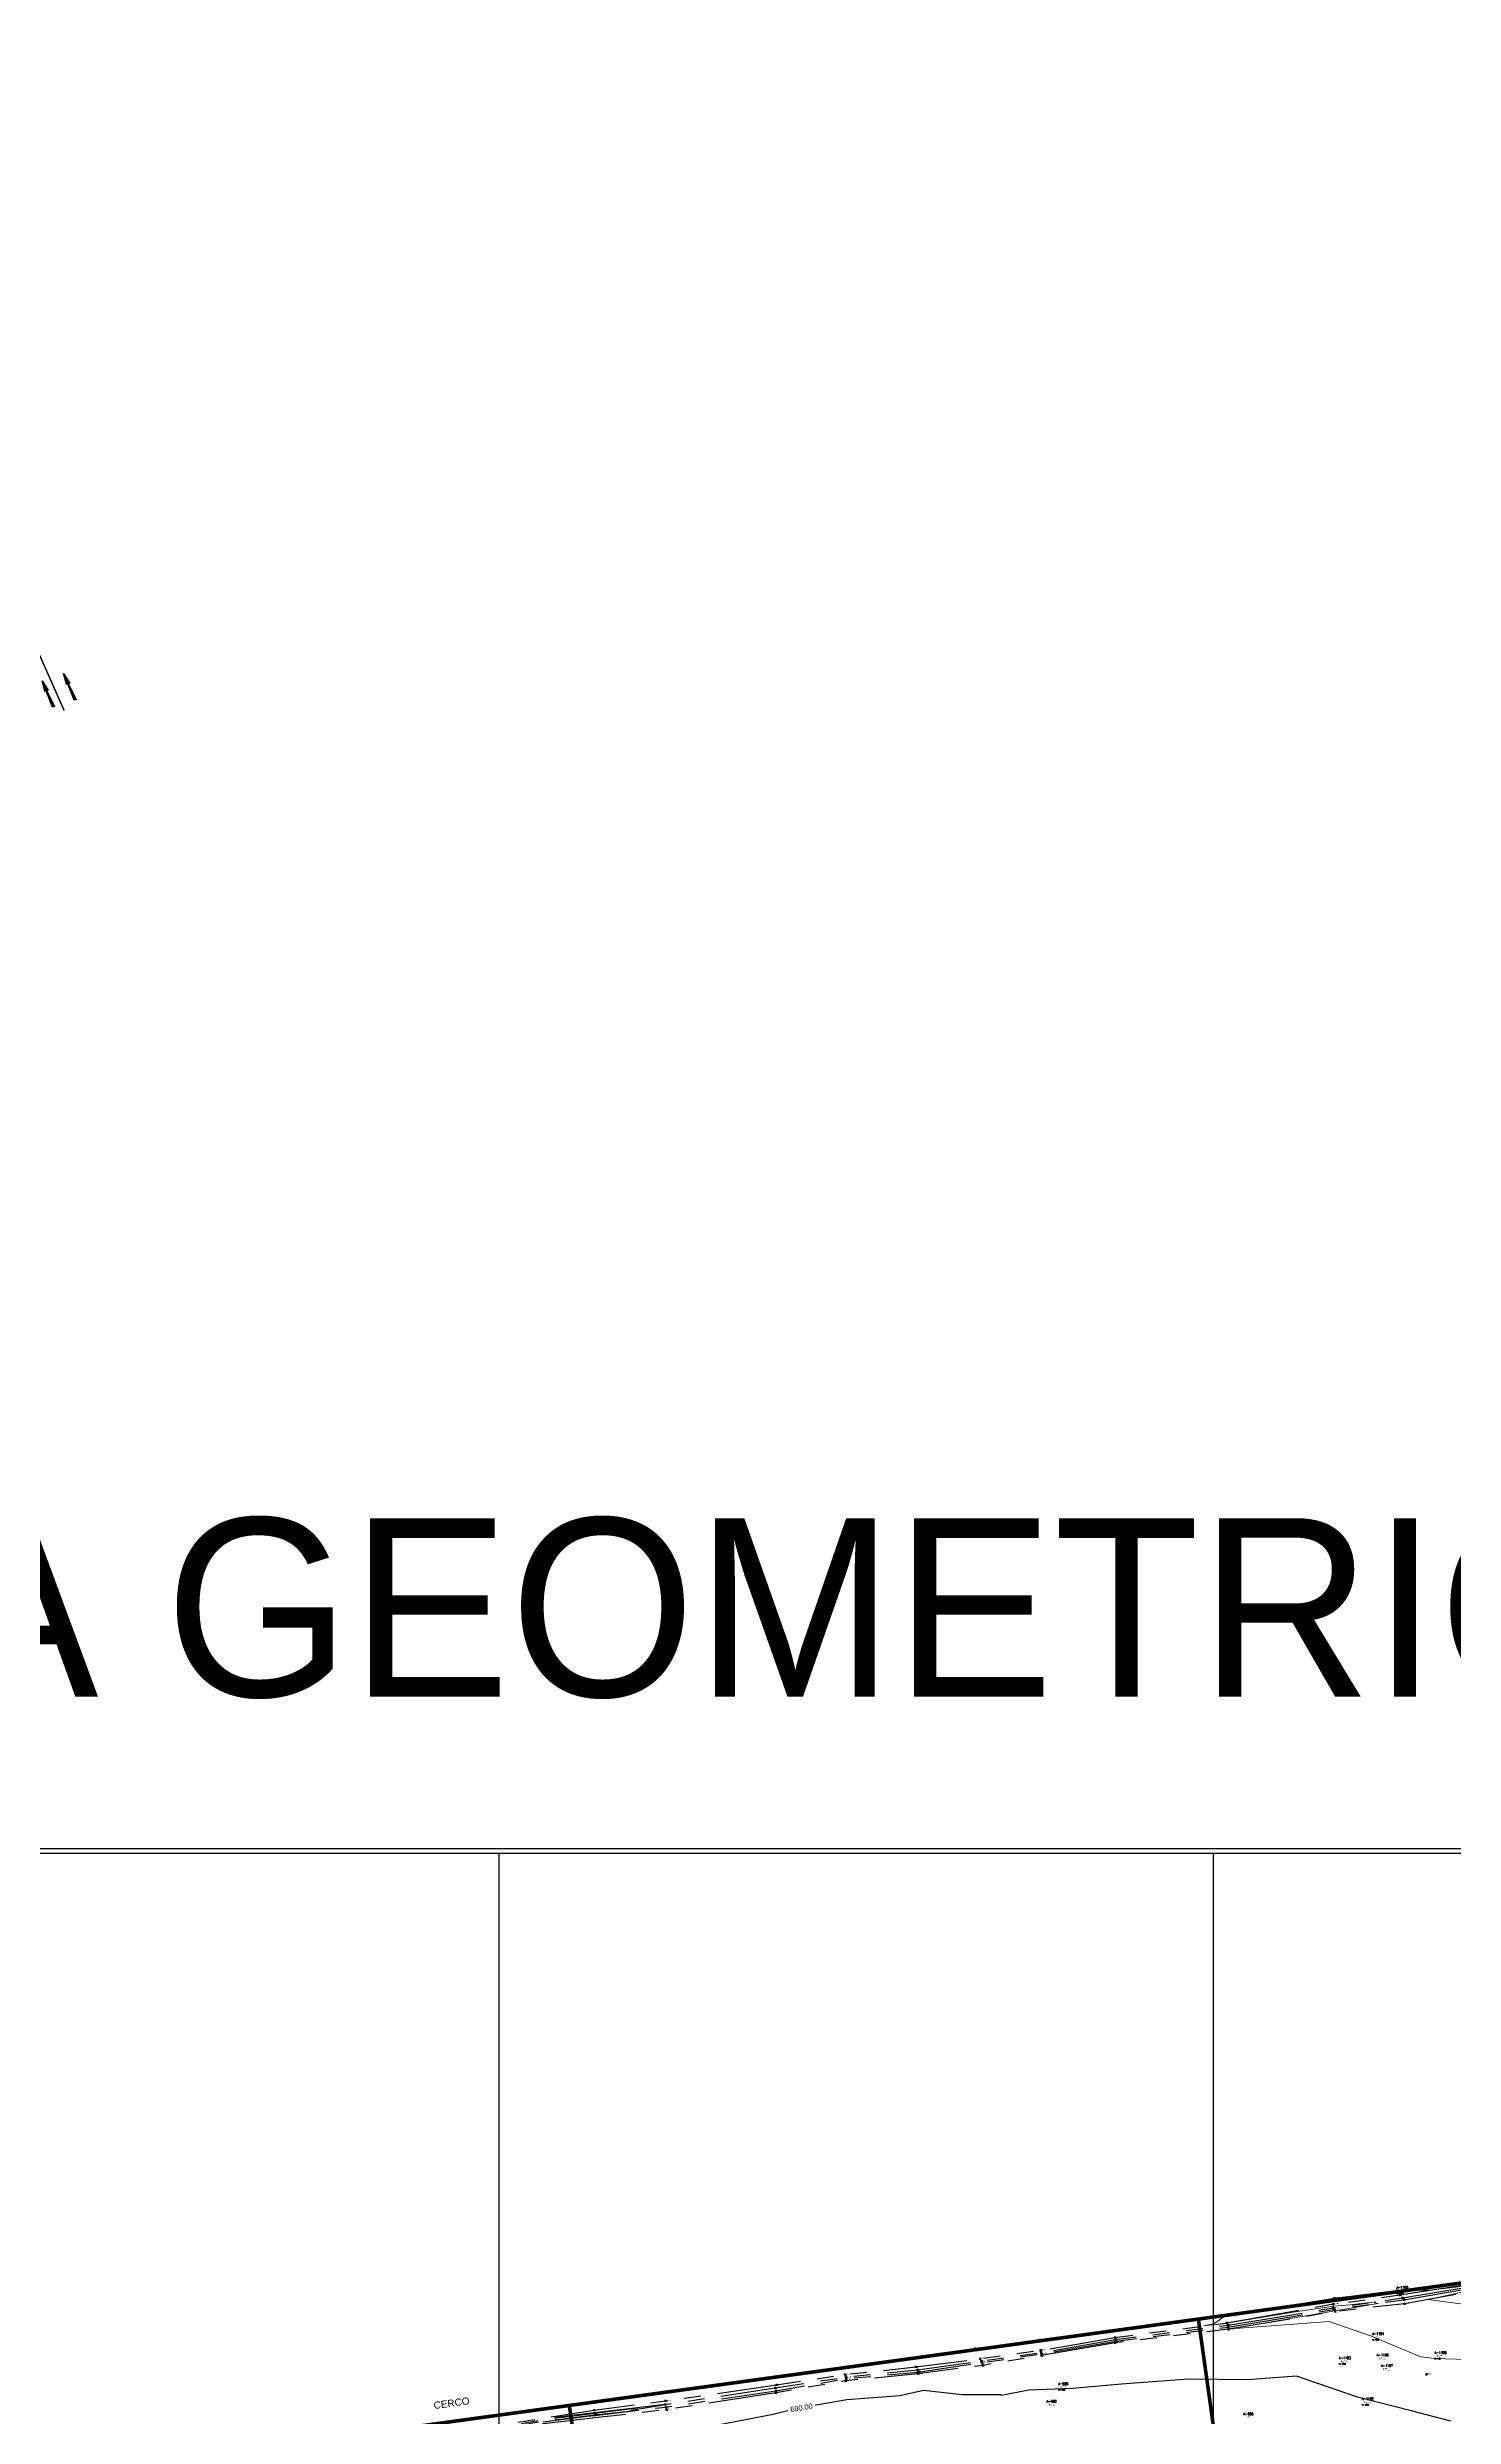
# Model space of a CAD drawing. Extents: x 350769 to 354978, y 6304672 to 6307963.
# Drawn here: x 352336.7 to 352533.6, y 6306121.1 to 6306453 of the extents above; entities that cross this region are included whole.
import ezdxf

# ---------------------------------------------------------------- set-up
doc = ezdxf.new("R2010")
doc.units = 0
doc.header["$PDMODE"] = 35
doc.header["$PDSIZE"] = 0.03
for name, pattern in [('3-5', [8, 3, -5]), ('4.0 - LO RECABARREN - DESNIVEL NUEVO$0$HIDDEN', [0.375, 0.25, -0.125]), ('CONTINUOS', [0]), ('DASHDOT', [1, 0.5, -0.25, 0, -0.25]), ('DASHED', [19.05, 12.7, -6.35]), ('PHANTOM', [23.5, 11.75, -2.35, 2.35, -2.35, 2.35, -2.35])]:
    doc.linetypes.add(name, pattern=pattern)
doc.layers.get('0').update_dxf_attribs({"linetype": 'CONTINUOUS'})
doc.layers.get('Defpoints').update_dxf_attribs({"linetype": 'CONTINUOUS'})
for name, color, linetype in [('-LAMINA 1_1250', 1, 'CONTINUOUS'), ('00_Demarc_Proyectado', 150, 'CONTINUOUS'), ('02_Geo ext_Acotamiento', 7, 'CONTINUOUS'), ('02_Geo ext_Geometria', 2, 'CONTINUOUS'), ('03_S2_Pav ext_Borde vereda', 7, 'CONTINUOUS'), ('1-ARBOL H1', 7, 'CONTINUOUS'), ('1-ARBOL H2', 1, 'CONTINUOUS'), ('1-ARBOL H3', 241, 'CONTINUOUS'), ('1-ARBOL NOMBRE', 3, 'CONTINUOUS'), ('1-ARBOL PTO', 7, 'CONTINUOUS'), ('1-CANAL', 150, 'PHANTOM'), ('1-CERCO MALLA', 252, 'MALLA_LINE'), ('1-coordenadas', 8, 'CONTINUOUS'), ('1-TEXTOS', 7, 'CONTINUOUS'), ('3-CANAL FDO', 141, 'PHANTOM'), ('C-TINN', 5, 'CONTINUOUS'), ('C-TOPO-MAJR', 9, 'CONTINUOUS'), ('C-TOPO-MINR', 8, 'CONTINUOUS'), ('GYS_FLECH', 252, 'CONTINUOUS'), ('V-NODE-TEXT DIC 2012', 31, 'CONTINUOUS')]:
    doc.layers.add(name, color=color, linetype=linetype)
doc.layers.add('0_ASD_LINEA OFICIAL', color=253, linetype='DASHDOT', lineweight=20)
doc.layers.add('0_ASD_TOPOGRAFIA_ELEMENTOS', color=9, linetype='CONTINUOS', lineweight=5, true_color=0xbdbdbd)
doc.styles.add('A', font='arial.ttf', dxfattribs={"height": 2})
doc.styles.add('ROMANS', font='romans.shx', dxfattribs={"width": 0.65})
doc.linetypes.add('MALLA_LINE', pattern='A,0.5,-0.2,["MLL",STANDARD,S=0.1,R=0,X=-0.1,Y=-0.05],-0.25', length=0.95)
doc.dimstyles.new('Principal', dxfattribs={"dimscale": 0, "dimtxt": 2, "dimasz": 2, "dimexe": 1, "dimexo": 1, "dimtad": 1, "dimrnd": 0.05, "dimzin": 1, "dimtxsty": 'ROMANS', "dimcen": 2.5, "dimclrt": 2, "dimaunit": 2, "dimadec": 0, "dimazin": 0, "dimtfac": 1, "dimtmove": 0, "dimatfit": 3, "dimfxl": 1, "dimfxlon": 1, "dimarcsym": 0})

# ---------------------------------------------------------------- blocks, each defined once
blk = doc.blocks.new('COORDENADAS')
at = {"layer": '-LAMINA 1_1250'}
blk.add_lwpolyline([(0, 0), (1436.25, 0), (1436.25, -923.479), (0, -923.479)], close=True, dxfattribs=at)
at = {"layer": '1-coordenadas'}
for p, q in [((20, -0.625), (1420, -0.625)), ((220, -900.625), (220, -0.625)), ((320, -900.625), (320, -0.625))]:
    blk.add_line(p, q, dxfattribs=at)
blk = doc.blocks.new('*D986')
at = {"layer": '02_Geo ext_Geometria', "color": 0, "lineweight": -2, "transparency": 16777216}
blk.add_line((352392.31, 6306009.75), (352389.74, 6306004.59), dxfattribs=at)
at = {"layer": '02_Geo ext_Geometria', "color": 0, "transparency": 16777216}
blk.add_solid([(352389.59, 6306004.66), (352389.89, 6306004.52), (352389.3, 6306003.69)], dxfattribs=at)
at = {"layer": 'Defpoints', "color": 0, "transparency": 16777216}
for p in [(352475.03, 6306176.05), (352389.3, 6306003.69)]:
    blk.add_point(p, dxfattribs=at)
at = {"layer": '02_Geo ext_Geometria', "color": 2, "transparency": 16777216, "insert": (352390.5, 6306008.15), "char_height": 1, "attachment_point": 5, "rotation": 63.5544, "style": 'ROMANS'}
blk.add_mtext('R192,50', dxfattribs=at)
blk = doc.blocks.new('*D988')
at = {"layer": '02_Geo ext_Geometria', "color": 0, "lineweight": -2, "transparency": 16777216}
blk.add_line((352472.87, 6305992.99), (352473.88, 6305987.32), dxfattribs=at)
at = {"layer": '02_Geo ext_Geometria', "color": 0, "transparency": 16777216}
blk.add_solid([(352474.04, 6305987.35), (352473.72, 6305987.29), (352474.05, 6305986.34)], dxfattribs=at)
at = {"layer": 'Defpoints', "color": 0, "transparency": 16777216}
for p in [(352407.41, 6306362.19), (352474.05, 6305986.34)]:
    blk.add_point(p, dxfattribs=at)
at = {"layer": '02_Geo ext_Geometria', "color": 2, "transparency": 16777216, "insert": (352474.16, 6305990.95), "char_height": 1, "attachment_point": 5, "rotation": 280.0548, "style": 'ROMANS'}
blk.add_mtext('R381,70', dxfattribs=at)
blk = doc.blocks.new('*D989')
at = {"layer": '02_Geo ext_Geometria', "color": 0, "lineweight": -2, "transparency": 16777216}
blk.add_line((352505.47, 6306000.18), (352506.96, 6305994.61), dxfattribs=at)
at = {"layer": '02_Geo ext_Geometria', "color": 0, "transparency": 16777216}
blk.add_solid([(352507.12, 6305994.66), (352506.8, 6305994.57), (352507.22, 6305993.65)], dxfattribs=at)
at = {"layer": 'Defpoints', "color": 0, "transparency": 16777216}
for p in [(352413.81, 6306342.28), (352507.22, 6305993.65)]:
    blk.add_point(p, dxfattribs=at)
at = {"layer": '02_Geo ext_Geometria', "color": 2, "transparency": 16777216, "insert": (352506.92, 6305998.26), "char_height": 1, "attachment_point": 5, "rotation": 284.9982, "style": 'ROMANS'}
blk.add_mtext('R360,95', dxfattribs=at)
blk = doc.blocks.new('*D1073')
at = {"layer": '02_Geo ext_Acotamiento', "color": 0, "lineweight": -2, "transparency": 16777216}
blk.add_line((352392.78, 6306017.49), (352390.07, 6306012.4), dxfattribs=at)
at = {"layer": '02_Geo ext_Acotamiento', "color": 0, "transparency": 16777216}
blk.add_solid([(352389.93, 6306012.48), (352390.22, 6306012.32), (352389.6, 6306011.52)], dxfattribs=at)
at = {"layer": 'Defpoints', "color": 0, "transparency": 16777216}
for p in [(352584.91, 6306378.56), (352389.6, 6306011.52)]:
    blk.add_point(p, dxfattribs=at)
at = {"layer": '02_Geo ext_Acotamiento', "color": 2, "transparency": 16777216, "insert": (352390.93, 6306015.94), "char_height": 1, "attachment_point": 5, "rotation": 61.982, "style": 'ROMANS'}
blk.add_mtext('R415,75', dxfattribs=at)
blk = doc.blocks.new('*D1074')
at = {"layer": '02_Geo ext_Acotamiento', "color": 0, "lineweight": -2, "transparency": 16777216}
blk.add_line((352522.72, 6306005.27), (352524.49, 6305999.79), dxfattribs=at)
at = {"layer": '02_Geo ext_Acotamiento', "color": 0, "transparency": 16777216}
blk.add_solid([(352524.65, 6305999.84), (352524.33, 6305999.74), (352524.79, 6305998.84)], dxfattribs=at)
at = {"layer": 'Defpoints', "color": 0, "transparency": 16777216}
for p in [(352413.81, 6306342.28), (352524.79, 6305998.84)]:
    blk.add_point(p, dxfattribs=at)
at = {"layer": '02_Geo ext_Acotamiento', "color": 2, "transparency": 16777216, "insert": (352524.27, 6306003.43), "char_height": 1, "attachment_point": 5, "rotation": 287.908, "style": 'ROMANS'}
blk.add_mtext('R360,95', dxfattribs=at)
blk = doc.blocks.new('*D1237')
at = {"layer": '02_Geo ext_Acotamiento', "color": 0, "lineweight": -2, "transparency": 16777216}
blk.add_line((352466.52, 6305991.92), (352467.43, 6305986.23), dxfattribs=at)
at = {"layer": '02_Geo ext_Acotamiento', "color": 0, "transparency": 16777216}
blk.add_solid([(352467.59, 6305986.26), (352467.26, 6305986.21), (352467.58, 6305985.25)], dxfattribs=at)
at = {"layer": 'Defpoints', "color": 0, "transparency": 16777216}
for p in [(352407.41, 6306362.19), (352467.58, 6305985.25)]:
    blk.add_point(p, dxfattribs=at)
at = {"layer": '02_Geo ext_Acotamiento', "color": 2, "transparency": 16777216, "insert": (352467.77, 6305989.86), "char_height": 1, "attachment_point": 5, "rotation": 279.07, "style": 'ROMANS'}
blk.add_mtext('R381,70', dxfattribs=at)
blk = doc.blocks.new('*D1238')
at = {"layer": '02_Geo ext_Acotamiento', "color": 0, "lineweight": -2, "transparency": 16777216}
blk.add_line((352490.02, 6305988.76), (352491.13, 6305983.11), dxfattribs=at)
at = {"layer": '02_Geo ext_Acotamiento', "color": 0, "transparency": 16777216}
blk.add_solid([(352491.29, 6305983.14), (352490.96, 6305983.08), (352491.32, 6305982.13)], dxfattribs=at)
at = {"layer": 'Defpoints', "color": 0, "transparency": 16777216}
for p in [(352463.49, 6306123.85), (352491.32, 6305982.13)]:
    blk.add_point(p, dxfattribs=at)
at = {"layer": '02_Geo ext_Acotamiento', "color": 2, "transparency": 16777216, "insert": (352491.34, 6305986.74), "char_height": 1, "attachment_point": 5, "rotation": 281.1091, "style": 'ROMANS'}
blk.add_mtext('R144,40', dxfattribs=at)
blk = doc.blocks.new('*D1239')
at = {"layer": '02_Geo ext_Acotamiento', "color": 0, "lineweight": -2, "transparency": 16777216}
blk.add_line((352523.11, 6305997.55), (352524.83, 6305992.06), dxfattribs=at)
at = {"layer": '02_Geo ext_Acotamiento', "color": 0, "transparency": 16777216}
blk.add_solid([(352524.99, 6305992.11), (352524.67, 6305992.01), (352525.13, 6305991.1)], dxfattribs=at)
at = {"layer": 'Defpoints', "color": 0, "transparency": 16777216}
for p in [(352405.92, 6306371.36), (352525.13, 6305991.1)]:
    blk.add_point(p, dxfattribs=at)
at = {"layer": '02_Geo ext_Acotamiento', "color": 2, "transparency": 16777216, "insert": (352524.64, 6305995.69), "char_height": 1, "attachment_point": 5, "rotation": 287.4059, "style": 'ROMANS'}
blk.add_mtext('R398,50', dxfattribs=at)
blk = doc.blocks.new('A$C27410629')
at = {"layer": '0_ASD_LINEA OFICIAL', "ltscale": 8, "const_width": 0.5}
for points in [[(382.02, 1269.77), (376.32, 1311.9), (303.89, 1301.95), (293.94, 1373.01), (386.07, 1385.66), (401.88, 1274.18)], [(244.73, 1234.11), (236.11, 1292.64), (303.89, 1301.95), (293.94, 1373.01), (205.85, 1360.91), (224.07, 1237.14)], [(110.93, 1279.58), (99.95, 1346.36), (205.85, 1360.91), (205.85, 1360.91), (224.07, 1237.14)]]:
    blk.add_lwpolyline(points, dxfattribs=at)
blk = doc.blocks.new('*D1282')
at = {"layer": '02_Geo ext_Acotamiento', "color": 0, "lineweight": -2, "transparency": 16777216}
blk.add_line((352518.42, 6306006.54), (352520.12, 6306001.03), dxfattribs=at)
at = {"layer": '02_Geo ext_Acotamiento', "color": 0, "transparency": 16777216}
blk.add_solid([(352520.28, 6306001.08), (352519.96, 6306000.99), (352520.41, 6306000.08)], dxfattribs=at)
at = {"layer": 'Defpoints', "color": 0, "transparency": 16777216}
for p in [(352411.02, 6306355.11), (352520.41, 6306000.08)]:
    blk.add_point(p, dxfattribs=at)
at = {"layer": '02_Geo ext_Acotamiento', "color": 2, "transparency": 16777216, "insert": (352519.95, 6306004.67), "char_height": 1, "attachment_point": 5, "rotation": 287.1256, "style": 'ROMANS'}
blk.add_mtext('R371,50', dxfattribs=at)
blk = doc.blocks.new('*D1283')
at = {"layer": '02_Geo ext_Acotamiento', "color": 0, "lineweight": -2, "transparency": 16777216}
blk.add_line((352520.82, 6306014.63), (352522.58, 6306009.15), dxfattribs=at)
at = {"layer": '02_Geo ext_Acotamiento', "color": 0, "transparency": 16777216}
blk.add_solid([(352522.74, 6306009.2), (352522.43, 6306009.1), (352522.89, 6306008.2)], dxfattribs=at)
at = {"layer": 'Defpoints', "color": 0, "transparency": 16777216}
for p in [(352411.03, 6306355.09), (352522.89, 6306008.2)]:
    blk.add_point(p, dxfattribs=at)
at = {"layer": '02_Geo ext_Acotamiento', "color": 2, "transparency": 16777216, "insert": (352522.37, 6306012.79), "char_height": 1, "attachment_point": 5, "rotation": 287.8732, "style": 'ROMANS'}
blk.add_mtext('R364,50', dxfattribs=at)
blk = doc.blocks.new('FDIR')
at = {"layer": 'GYS_FLECH'}
blk.add_hatch(color=0, dxfattribs=at).paths.add_polyline_path([(0, 0), (0.25, -1.57), (0.06, -1.57), (0.15, -4.01), (-0.15, -4.01), (-0.06, -1.57), (-0.25, -1.57)])
at = {"layer": 'GYS_FLECH', "color": 0}
blk.add_lwpolyline([(0, 0), (0.25, -1.57), (0.06, -1.57), (0.15, -4.01), (-0.15, -4.01), (-0.06, -1.57), (-0.25, -1.57)], close=True, dxfattribs=at)
blk = doc.blocks.new('*U1267')
at = {"color": 0, "linetype": 'Continuous'}
blk.add_blockref('FDIR', (0, 4.01), dxfattribs=at)
blk = doc.blocks.new('TOPOGRAFIA')
at = {"layer": '1-ARBOL H1', "color": 9, "lineweight": 0, "true_color": 0xbdbdbd}
for p in [(390526.03, 6303138.68), (390522.61, 6303132.18), (390517.97, 6303128.8), (390531.36, 6303129.54), (390478.66, 6303125.19), (390521.17, 6303123.08)]:
    blk.add_point(p, dxfattribs=at)
at = {"layer": '1-ARBOL PTO', "color": 9, "lineweight": 0, "true_color": 0xbdbdbd}
for p in [(390526.03, 6303138.68), (390522.61, 6303132.18), (390517.97, 6303128.8), (390523.26, 6303129.22), (390531.36, 6303129.54), (390523.86, 6303127.72), (390477.02, 6303122.73), (390478.66, 6303125.19), (390521.17, 6303123.08)]:
    blk.add_point(p, dxfattribs=at)
at = {"layer": '1-CANAL', "color": 9, "true_color": 0xbdbdbd, "flags": 128}
for points in [[(390580.47, 6303144.66), (390561.9, 6303141.71), (390550.03, 6303139.82), (390535.79, 6303138.49), (390526.75, 6303136.87), (390517.07, 6303135.78), (390502.11, 6303133.29), (390486.25, 6303131.39), (390475.94, 6303129.6), (390467.71, 6303128.24), (390458.61, 6303127.04), (390448.51, 6303126.08), (390438.74, 6303124.39), (390423.43, 6303122.04), (390413.43, 6303120.88), (390406.2, 6303120.04), (390394.25, 6303117.88), (390383.87, 6303113.83), (390375.99, 6303111.42), (390366.85, 6303107.29), (390359.46, 6303104.09), (390353.23, 6303101.63), (390342.11, 6303096.15), (390338.33, 6303094.34)], [(390341.49, 6303096.95), (390353, 6303102.51), (390358.34, 6303104.61), (390366.56, 6303108.3), (390375.21, 6303112.51), (390383.55, 6303114.59), (390393.77, 6303118.83), (390405.99, 6303120.81), (390413.28, 6303121.97), (390423.27, 6303123.27), (390438.82, 6303125.51), (390448.39, 6303126.95), (390458.34, 6303128.03), (390467.35, 6303129.17), (390475.82, 6303130.35), (390486.18, 6303132.15), (390501.89, 6303134.18), (390516.8, 6303136.83), (390526.11, 6303138.1), (390535.41, 6303139.58), (390549.96, 6303141.08), (390562.35, 6303142.97), (390580.5, 6303145.08)]]:
    blk.add_lwpolyline(points, dxfattribs=at)
at = {"layer": '1-CERCO MALLA', "color": 9, "true_color": 0xbdbdbd, "flags": 128}
blk.add_lwpolyline([(390337.15, 6303112.84), (390346.23, 6303114.01), (390353.18, 6303114.93), (390362.01, 6303116.13), (390374.36, 6303117.75), (390379.72, 6303118.52), (390393.75, 6303120.55), (390405.94, 6303122.19), (390413.46, 6303123.18), (390423.33, 6303124.48), (390439.36, 6303126.73), (390451.38, 6303128.32), (390457.78, 6303129.29), (390466.7, 6303130.58), (390475.75, 6303131.79), (390486.38, 6303133.14), (390502.56, 6303135.31), (390516.96, 6303137.67), (390525.68, 6303138.74), (390534.92, 6303139.86), (390553.42, 6303142.31), (390562.45, 6303143.67), (390584.53, 6303146.84), (390590.04, 6303147.37)], dxfattribs=at)
at = {"layer": '1-coordenadas', "color": 9, "linetype": '4.0 - LO RECABARREN - DESNIVEL NUEVO$0$HIDDEN', "lineweight": 0, "ltscale": 50, "true_color": 0xbdbdbd}
for p, q in [((390200, 6303200), (390900, 6303200)), ((390400, 6302300), (390400, 6303200)), ((390500, 6302300), (390500, 6303200))]:
    blk.add_line(p, q, dxfattribs=at)
at = {"layer": '3-CANAL FDO', "color": 9, "true_color": 0xbdbdbd, "flags": 128}
for points in [[(390341.92, 6303096.78), (390353.27, 6303102.33), (390358.74, 6303104.37), (390366.67, 6303108.09), (390375.62, 6303112.16), (390383.6, 6303114.25), (390393.98, 6303118.5), (390406.06, 6303120.62), (390413.39, 6303121.53), (390423.25, 6303122.77), (390438.65, 6303125.08), (390448.77, 6303126.63), (390458.56, 6303127.6), (390467.51, 6303128.84), (390475.9, 6303130.02), (390486.28, 6303131.87), (390502.07, 6303133.88), (390516.79, 6303136.28), (390526.47, 6303137.69), (390535.54, 6303139.19), (390549.96, 6303140.65), (390562.36, 6303142.68), (390580.47, 6303145.05)], [(390341.99, 6303096.52), (390353.29, 6303102.04), (390358.96, 6303104.27), (390366.79, 6303107.87), (390375.79, 6303111.91), (390383.75, 6303114.06), (390394.03, 6303118.29), (390406.11, 6303120.43), (390413.37, 6303121.29), (390423.34, 6303122.39), (390438.75, 6303124.68), (390448.57, 6303126.37), (390458.61, 6303127.31), (390467.57, 6303128.62), (390475.67, 6303129.81), (390486.35, 6303131.63), (390502.03, 6303133.58), (390516.9, 6303136.07), (390526.67, 6303137.44), (390535.59, 6303138.97), (390549.98, 6303140.15), (390562.39, 6303142.44), (390580.45, 6303144.79)]]:
    blk.add_lwpolyline(points, dxfattribs=at)
at = {"layer": 'C-TINN', "color": 9, "linetype": 'Continuous', "lineweight": 0, "true_color": 0xbdbdbd}
for points, elevation in [([(390525.58, 6303138.64), (390525.58, 6303138.84), (390525.78, 6303138.84), (390525.78, 6303138.64), (390525.58, 6303138.64)], 691.01), ([(390502.46, 6303135.21), (390502.46, 6303135.41), (390502.66, 6303135.41), (390502.66, 6303135.21), (390502.46, 6303135.21)], 690.5), ([(390516.69, 6303136.18), (390516.69, 6303136.38), (390516.89, 6303136.38), (390516.89, 6303136.18), (390516.69, 6303136.18)], 690.37), ([(390516.7, 6303136.73), (390516.7, 6303136.93), (390516.9, 6303136.93), (390516.9, 6303136.73), (390516.7, 6303136.73)], 690.65), ([(390516.8, 6303135.97), (390516.8, 6303136.17), (390517, 6303136.17), (390517, 6303135.97), (390516.8, 6303135.97)], 690.38), ([(390516.86, 6303137.57), (390516.86, 6303137.77), (390517.06, 6303137.77), (390517.06, 6303137.57), (390516.86, 6303137.57)], 690.76), ([(390516.97, 6303135.68), (390516.97, 6303135.88), (390517.17, 6303135.88), (390517.17, 6303135.68), (390516.97, 6303135.68)], 690.59), ([(390526.01, 6303138), (390526.01, 6303138.2), (390526.21, 6303138.2), (390526.21, 6303138), (390526.01, 6303138)], 690.88), ([(390526.37, 6303137.59), (390526.37, 6303137.79), (390526.57, 6303137.79), (390526.57, 6303137.59), (390526.37, 6303137.59)], 690.58), ([(390526.57, 6303137.34), (390526.57, 6303137.54), (390526.77, 6303137.54), (390526.77, 6303137.34), (390526.57, 6303137.34)], 690.57), ([(390526.65, 6303136.77), (390526.65, 6303136.97), (390526.85, 6303136.97), (390526.85, 6303136.77), (390526.65, 6303136.77)], 690.93), ([(390486.09, 6303132.05), (390486.09, 6303132.25), (390486.28, 6303132.25), (390486.28, 6303132.05), (390486.09, 6303132.05)], 690.47), ([(390486.18, 6303131.77), (390486.18, 6303131.97), (390486.38, 6303131.97), (390486.38, 6303131.77), (390486.18, 6303131.77)], 690.2), ([(390486.28, 6303133.04), (390486.28, 6303133.24), (390486.48, 6303133.24), (390486.48, 6303133.04), (390486.28, 6303133.04)], 690.43), ([(390501.79, 6303134.08), (390501.79, 6303134.28), (390501.99, 6303134.28), (390501.99, 6303134.08), (390501.79, 6303134.08)], 690.51), ([(390501.93, 6303133.48), (390501.93, 6303133.68), (390502.13, 6303133.68), (390502.13, 6303133.48), (390501.93, 6303133.48)], 690.28), ([(390501.97, 6303133.78), (390501.97, 6303133.98), (390502.17, 6303133.98), (390502.17, 6303133.78), (390501.97, 6303133.78)], 690.25), ([(390502.01, 6303133.19), (390502.01, 6303133.38), (390502.21, 6303133.38), (390502.21, 6303133.19), (390502.01, 6303133.19)], 690.5), ([(390457.68, 6303129.19), (390457.68, 6303129.39), (390457.88, 6303129.39), (390457.88, 6303129.19), (390457.68, 6303129.19)], 690.27), ([(390466.6, 6303130.48), (390466.6, 6303130.68), (390466.8, 6303130.68), (390466.8, 6303130.48), (390466.6, 6303130.48)], 690.49), ([(390467.26, 6303129.07), (390467.26, 6303129.27), (390467.46, 6303129.27), (390467.46, 6303129.07), (390467.26, 6303129.07)], 690.37), ([(390467.41, 6303128.74), (390467.41, 6303128.94), (390467.61, 6303128.94), (390467.61, 6303128.74), (390467.41, 6303128.74)], 690.11), ([(390467.47, 6303128.52), (390467.47, 6303128.72), (390467.67, 6303128.72), (390467.67, 6303128.52), (390467.47, 6303128.52)], 690.15), ([(390475.65, 6303131.69), (390475.65, 6303131.89), (390475.85, 6303131.89), (390475.85, 6303131.69), (390475.65, 6303131.69)], 690.45), ([(390475.72, 6303130.25), (390475.72, 6303130.45), (390475.92, 6303130.45), (390475.92, 6303130.25), (390475.72, 6303130.25)], 690.37), ([(390475.8, 6303129.92), (390475.8, 6303130.12), (390476, 6303130.12), (390476, 6303129.92), (390475.8, 6303129.92)], 690.15), ([(390475.84, 6303129.5), (390475.84, 6303129.7), (390476.04, 6303129.7), (390476.04, 6303129.5), (390475.84, 6303129.5)], 690.38), ([(390475.86, 6303129.72), (390475.86, 6303129.92), (390476.06, 6303129.92), (390476.06, 6303129.72), (390475.86, 6303129.72)], 690.16), ([(390486.15, 6303131.29), (390486.15, 6303131.49), (390486.35, 6303131.49), (390486.35, 6303131.29), (390486.15, 6303131.29)], 690.45), ([(390486.26, 6303131.53), (390486.26, 6303131.73), (390486.46, 6303131.73), (390486.46, 6303131.53), (390486.26, 6303131.53)], 690.23), ([(390438.72, 6303125.41), (390438.72, 6303125.61), (390438.92, 6303125.61), (390438.92, 6303125.41), (390438.72, 6303125.41)], 690.25), ([(390439.27, 6303126.63), (390439.27, 6303126.83), (390439.47, 6303126.83), (390439.47, 6303126.63), (390439.27, 6303126.63)], 690.48), ([(390448.29, 6303126.85), (390448.29, 6303127.04), (390448.49, 6303127.04), (390448.49, 6303126.85), (390448.29, 6303126.85)], 690.29), ([(390448.41, 6303125.98), (390448.41, 6303126.18), (390448.61, 6303126.18), (390448.61, 6303125.98), (390448.41, 6303125.98)], 690.26), ([(390448.46, 6303126.51), (390448.46, 6303126.71), (390448.66, 6303126.71), (390448.66, 6303126.51), (390448.46, 6303126.51)], 690.08), ([(390448.47, 6303126.27), (390448.47, 6303126.47), (390448.67, 6303126.47), (390448.67, 6303126.27), (390448.47, 6303126.27)], 690.07), ([(390451.28, 6303128.22), (390451.28, 6303128.42), (390451.48, 6303128.42), (390451.48, 6303128.22), (390451.28, 6303128.22)], 690.29), ([(390458.24, 6303127.93), (390458.24, 6303128.12), (390458.44, 6303128.12), (390458.44, 6303127.93), (390458.24, 6303127.93)], 690.33), ([(390458.46, 6303127.5), (390458.46, 6303127.7), (390458.66, 6303127.7), (390458.66, 6303127.5), (390458.46, 6303127.5)], 690.08), ([(390458.51, 6303127.21), (390458.51, 6303127.41), (390458.71, 6303127.41), (390458.71, 6303127.21), (390458.51, 6303127.21)], 690.06), ([(390458.51, 6303126.94), (390458.51, 6303127.14), (390458.71, 6303127.14), (390458.71, 6303126.94), (390458.51, 6303126.94)], 690.28), ([(390467.61, 6303128.14), (390467.61, 6303128.34), (390467.81, 6303128.34), (390467.81, 6303128.14), (390467.61, 6303128.14)], 690.39), ([(390529.73, 6303126.89), (390529.73, 6303127.09), (390529.93, 6303127.09), (390529.93, 6303126.89), (390529.73, 6303126.89)], 690.36), ([(390405.84, 6303122.09), (390405.84, 6303122.29), (390406.04, 6303122.29), (390406.04, 6303122.09), (390405.84, 6303122.09)], 690.32), ([(390413.18, 6303121.87), (390413.18, 6303122.07), (390413.39, 6303122.07), (390413.39, 6303121.87), (390413.18, 6303121.87)], 690.22), ([(390413.36, 6303123.08), (390413.36, 6303123.28), (390413.56, 6303123.28), (390413.56, 6303123.08), (390413.36, 6303123.08)], 690.33), ([(390423.15, 6303122.67), (390423.15, 6303122.87), (390423.35, 6303122.87), (390423.35, 6303122.67), (390423.15, 6303122.67)], 690), ([(390423.17, 6303123.17), (390423.17, 6303123.37), (390423.37, 6303123.37), (390423.37, 6303123.17), (390423.17, 6303123.17)], 690.23), ([(390423.23, 6303124.38), (390423.23, 6303124.58), (390423.43, 6303124.58), (390423.43, 6303124.38), (390423.23, 6303124.38)], 690.32), ([(390423.24, 6303122.29), (390423.24, 6303122.49), (390423.43, 6303122.49), (390423.43, 6303122.29), (390423.24, 6303122.29)], 690.02), ([(390423.33, 6303121.94), (390423.33, 6303122.13), (390423.53, 6303122.13), (390423.53, 6303121.94), (390423.33, 6303121.94)], 690.31), ([(390438.55, 6303124.99), (390438.55, 6303125.18), (390438.74, 6303125.18), (390438.74, 6303124.99), (390438.55, 6303124.99)], 690.03), ([(390438.64, 6303124.29), (390438.64, 6303124.49), (390438.84, 6303124.49), (390438.84, 6303124.29), (390438.64, 6303124.29)], 690.26), ([(390438.65, 6303124.58), (390438.65, 6303124.78), (390438.85, 6303124.78), (390438.85, 6303124.58), (390438.65, 6303124.58)], 690.04), ([(390413.27, 6303121.19), (390413.27, 6303121.39), (390413.47, 6303121.39), (390413.47, 6303121.19), (390413.27, 6303121.19)], 689.97), ([(390413.29, 6303121.43), (390413.29, 6303121.63), (390413.49, 6303121.63), (390413.49, 6303121.43), (390413.29, 6303121.43)], 689.97)]:
    blk.add_lwpolyline(points, dxfattribs=dict(at, elevation=elevation))
for p in [(390525.68, 6303138.74, 691.01), (390502.56, 6303135.31, 690.5), (390516.79, 6303136.28, 690.37), (390516.8, 6303136.83, 690.65), (390516.9, 6303136.07, 690.38), (390516.96, 6303137.67, 690.76), (390517.07, 6303135.78, 690.59), (390526.11, 6303138.1, 690.88), (390526.47, 6303137.69, 690.58), (390526.67, 6303137.44, 690.57), (390526.75, 6303136.87, 690.93), (390486.18, 6303132.15, 690.47), (390486.38, 6303133.14, 690.43), (390501.89, 6303134.18, 690.51), (390502.03, 6303133.58, 690.28), (390502.07, 6303133.88, 690.25), (390502.11, 6303133.29, 690.5), (390457.78, 6303129.29, 690.27), (390466.7, 6303130.58, 690.49), (390467.35, 6303129.17, 690.37), (390467.51, 6303128.84, 690.11), (390467.57, 6303128.62, 690.15), (390475.75, 6303131.79, 690.45), (390475.82, 6303130.35, 690.37), (390475.9, 6303130.02, 690.15), (390475.94, 6303129.6, 690.38), (390475.96, 6303129.82, 690.16), (390486.25, 6303131.39, 690.45), (390486.28, 6303131.87, 690.2), (390486.35, 6303131.63, 690.23), (390438.82, 6303125.51, 690.25), (390439.36, 6303126.73, 690.48), (390448.39, 6303126.95, 690.29), (390448.51, 6303126.08, 690.26), (390448.56, 6303126.61, 690.08), (390448.57, 6303126.37, 690.07), (390451.38, 6303128.32, 690.29), (390458.34, 6303128.03, 690.33), (390458.56, 6303127.6, 690.08), (390458.61, 6303127.31, 690.06), (390458.61, 6303127.04, 690.28), (390467.71, 6303128.24, 690.39), (390529.83, 6303126.99, 690.36), (390405.94, 6303122.19, 690.32), (390413.28, 6303121.97, 690.22), (390413.46, 6303123.18, 690.33), (390423.25, 6303122.77, 690), (390423.27, 6303123.27, 690.23), (390423.33, 6303124.48, 690.32), (390423.34, 6303122.39, 690.02), (390423.43, 6303122.04, 690.31), (390438.65, 6303125.08, 690.03), (390438.74, 6303124.39, 690.26), (390438.75, 6303124.68, 690.04), (390413.37, 6303121.29, 689.97), (390413.39, 6303121.53, 689.97)]:
    blk.add_point(p, dxfattribs=at)
at = {"layer": 'C-TOPO-MAJR', "color": 9, "linetype": 'Continuous', "lineweight": -3, "true_color": 0xbdbdbd, "elevation": 690}
for points in [[(390533.27, 6303120.43), (390527.7, 6303121.85), (390520.16, 6303123.78), (390511.64, 6303126.75), (390504.76, 6303126.23), (390496.53, 6303126.31), (390487.12, 6303125.6), (390480.29, 6303125), (390474.15, 6303124.76), (390470.3, 6303124.04), (390470.26, 6303124.1), (390464.76, 6303124.11), (390459.43, 6303124.72), (390456.08, 6303123.98), (390448.68, 6303123.4), (390441.42, 6303122.14), (390438.37, 6303121.35), (390427.97, 6303119.33)], [(390406.14, 6303120.32), (390412.31, 6303121.11), (390413.38, 6303121.24), (390418.72, 6303121.88), (390418.46, 6303121.97), (390423.25, 6303122.77), (390413.38, 6303121.57), (390407.78, 6303120.94)]]:
    blk.add_lwpolyline(points, dxfattribs=at)
at = {"layer": 'C-TOPO-MINR', "color": 9, "linetype": 'Continuous', "lineweight": 0, "true_color": 0xbdbdbd}
for points, elevation in [([(390525.19, 6303138.68), (390525.33, 6303138.67), (390525.72, 6303138.68), (390529.45, 6303138.77), (390530.38, 6303138.78), (390533.17, 6303139.1), (390535.47, 6303139.39)], 691), ([(390535.71, 6303138.68), (390530.09, 6303137.47), (390534.91, 6303136.8)], 691), ([(390501.65, 6303135.18), (390500.06, 6303134.06), (390498.68, 6303133.77), (390501.44, 6303134.12), (390501.9, 6303134.17), (390511.18, 6303135.71), (390516.8, 6303136.53), (390519.15, 6303136.74), (390522.71, 6303137.14), (390522.55, 6303137.02), (390523.07, 6303136.93), (390517, 6303135.9), (390502.43, 6303133.34), (390516.23, 6303134.39), (390522.01, 6303132.37), (390529.07, 6303129.45), (390530.97, 6303129.18), (390537.14, 6303129.02)], 690.5)]:
    blk.add_lwpolyline(points, dxfattribs=dict(at, elevation=elevation))
at = {"layer": 'V-NODE-TEXT DIC 2012', "color": 9, "lineweight": 0, "true_color": 0xbdbdbd}
for p in [(390525.68, 6303138.74), (390526.03, 6303138.68), (390502.56, 6303135.31), (390516.79, 6303136.28), (390516.8, 6303136.83), (390516.9, 6303136.07), (390516.96, 6303137.67), (390517.07, 6303135.78), (390526.11, 6303138.1), (390526.47, 6303137.69), (390526.67, 6303137.44), (390526.75, 6303136.87), (390486.18, 6303132.15), (390486.38, 6303133.14), (390501.89, 6303134.18), (390502.03, 6303133.58), (390502.07, 6303133.88), (390502.11, 6303133.29), (390522.61, 6303132.18), (390457.78, 6303129.29), (390466.7, 6303130.58), (390467.35, 6303129.17), (390467.51, 6303128.84), (390467.57, 6303128.62), (390475.75, 6303131.79), (390475.82, 6303130.35), (390475.9, 6303130.02), (390475.94, 6303129.6), (390475.96, 6303129.82), (390486.25, 6303131.39), (390486.28, 6303131.87), (390486.35, 6303131.63), (390517.97, 6303128.8), (390523.26, 6303129.22), (390531.36, 6303129.54), (390438.82, 6303125.51), (390439.36, 6303126.73), (390448.39, 6303126.95), (390448.51, 6303126.08), (390448.56, 6303126.61), (390448.57, 6303126.37), (390451.38, 6303128.32), (390458.34, 6303128.03), (390458.56, 6303127.6), (390458.61, 6303127.31), (390458.61, 6303127.04), (390467.71, 6303128.24), (390523.86, 6303127.72), (390529.83, 6303126.99), (390405.94, 6303122.19), (390413.28, 6303121.97), (390413.46, 6303123.18), (390423.25, 6303122.77), (390423.27, 6303123.27), (390423.33, 6303124.48), (390423.34, 6303122.39), (390423.43, 6303122.04), (390438.65, 6303125.08), (390438.74, 6303124.39), (390438.75, 6303124.68), (390477.02, 6303122.73), (390478.66, 6303125.19), (390521.17, 6303123.08), (390413.37, 6303121.29), (390413.39, 6303121.53)]:
    blk.add_point(p, dxfattribs=at)
at = {"layer": '1-ARBOL H2', "color": 9, "lineweight": 0, "true_color": 0xbdbdbd, "style": 'ROMANS', "width": 0.8}
for p in [(390525.65, 6303138.22), (390522.24, 6303131.72), (390530.98, 6303129.08), (390517.59, 6303128.34), (390478.28, 6303124.73), (390520.79, 6303122.61)]:
    blk.add_text('H=', height=0.2, dxfattribs=at).set_placement(p)
at = {"layer": '1-ARBOL H3', "color": 9, "lineweight": 0, "true_color": 0xbdbdbd, "style": 'ROMANS', "width": 0.8}
for s, p in [('11.0', (390526.06, 6303138.22)), ('12.0', (390522.65, 6303131.72)), ('4.0', (390531.4, 6303129.08)), ('12.0', (390518, 6303128.34)), ('12.9', (390478.69, 6303124.73)), ('13.0', (390521.21, 6303122.61))]:
    blk.add_text(s, height=0.2, dxfattribs=at).set_placement(p)
at = {"layer": '1-ARBOL NOMBRE', "color": 9, "lineweight": 0, "true_color": 0xbdbdbd, "style": 'ROMANS', "width": 0.8}
for s, p in [('A-1195', (390525.65, 6303138.98)), ('A-1194', (390522.24, 6303132.49)), ('A-1193', (390517.59, 6303129.11)), ('A-1196', (390522.88, 6303129.52)), ('A-1198', (390530.98, 6303129.85)), ('A-559', (390478.28, 6303125.49)), ('A-1197', (390523.49, 6303128.02)), ('A-560', (390476.64, 6303123.03)), ('A-1192', (390520.79, 6303123.38)), ('A-556', (390504.21, 6303121.27))]:
    blk.add_text(s, height=0.35, dxfattribs=at).set_placement(p)
at = {"layer": '1-TEXTOS', "color": 9, "lineweight": 0, "true_color": 0xbdbdbd, "style": 'A'}
blk.add_text('CERCO', height=1, rotation=7.9955, dxfattribs=at).set_placement((390390.89, 6303122.11))
at = {"layer": 'V-NODE-TEXT DIC 2012', "color": 9, "lineweight": 0, "true_color": 0xbdbdbd}
for s, height, p in [('691.01', 0.125, (390525.84, 6303138.75)), ('MALLA', 0.125, (390525.84, 6303138.55)), ('AR_1195', 0.127, (390526.19, 6303138.48)), ('690.98', 0.127, (390526.19, 6303138.68)), ('690.50', 0.125, (390502.73, 6303135.31)), ('MALLA', 0.125, (390502.73, 6303135.11)), ('690.37', 0.125, (390516.96, 6303136.29)), ('F', 0.125, (390516.96, 6303136.09)), ('690.65', 0.125, (390516.97, 6303136.84)), ('B', 0.125, (390516.97, 6303136.64)), ('690.38', 0.125, (390517.07, 6303136.08)), ('F', 0.125, (390517.07, 6303135.88)), ('690.76', 0.125, (390517.13, 6303137.67)), ('MALLA', 0.125, (390517.13, 6303137.47)), ('690.59', 0.125, (390517.24, 6303135.79)), ('B', 0.125, (390517.24, 6303135.59)), ('690.88', 0.125, (390526.28, 6303138.11)), ('B', 0.125, (390526.28, 6303137.91)), ('690.58', 0.125, (390526.64, 6303137.7)), ('F', 0.125, (390526.64, 6303137.5)), ('690.57', 0.125, (390526.84, 6303137.45)), ('F', 0.125, (390526.84, 6303137.25)), ('690.94', 0.125, (390526.92, 6303136.88)), ('B', 0.125, (390526.92, 6303136.68)), ('690.45', 0.125, (390475.91, 6303131.8)), ('690.46', 0.125, (390486.35, 6303132.16)), ('B', 0.125, (390486.35, 6303131.96)), ('690.20', 0.125, (390486.45, 6303131.88)), ('690.43', 0.125, (390486.55, 6303133.15)), ('MALLA', 0.125, (390486.55, 6303132.95)), ('690.51', 0.125, (390502.06, 6303134.19)), ('B', 0.125, (390502.06, 6303133.99)), ('690.28', 0.125, (390502.19, 6303133.59)), ('F', 0.125, (390502.19, 6303133.39)), ('690.26', 0.125, (390502.24, 6303133.89)), ('F', 0.125, (390502.24, 6303133.69)), ('690.50', 0.125, (390502.27, 6303133.29)), ('B', 0.125, (390502.27, 6303133.09)), ('AR_1194', 0.127, (390522.78, 6303131.99)), ('690.63', 0.127, (390522.78, 6303132.19)), ('690.27', 0.125, (390457.94, 6303129.3)), ('MALLA', 0.125, (390457.94, 6303129.1)), ('690.49', 0.125, (390466.87, 6303130.59)), ('MALLA', 0.125, (390466.87, 6303130.39)), ('690.37', 0.125, (390467.52, 6303129.18)), ('B', 0.125, (390467.52, 6303128.98)), ('690.11', 0.125, (390467.68, 6303128.85)), ('F', 0.125, (390467.68, 6303128.65)), ('690.16', 0.125, (390467.74, 6303128.63)), ('MALLA', 0.125, (390475.91, 6303131.6)), ('690.37', 0.125, (390475.99, 6303130.36)), ('B', 0.125, (390475.99, 6303130.16)), ('690.15', 0.125, (390476.07, 6303130.03)), ('F', 0.125, (390476.07, 6303129.83)), ('690.38', 0.125, (390476.11, 6303129.61)), ('B', 0.125, (390476.11, 6303129.41)), ('690.16', 0.125, (390476.13, 6303129.83)), ('F', 0.125, (390476.13, 6303129.63)), ('690.44', 0.125, (390486.42, 6303131.4)), ('B', 0.125, (390486.42, 6303131.2)), ('F', 0.125, (390486.45, 6303131.68)), ('690.23', 0.125, (390486.52, 6303131.64)), ('F', 0.125, (390486.52, 6303131.44)), ('690.30', 0.127, (390518.13, 6303128.81)), ('AR_1193', 0.127, (390518.13, 6303128.61)), ('690.43', 0.127, (390523.43, 6303129.23)), ('AR_1196', 0.127, (390523.43, 6303129.03)), ('AR_1198', 0.127, (390531.53, 6303129.35)), ('690.57', 0.127, (390531.53, 6303129.55)), ('690.25', 0.125, (390438.99, 6303125.52)), ('B', 0.125, (390438.99, 6303125.32)), ('690.48', 0.125, (390439.53, 6303126.74)), ('MALLA', 0.125, (390439.53, 6303126.54)), ('690.29', 0.125, (390448.56, 6303126.95)), ('B', 0.125, (390448.56, 6303126.75)), ('690.26', 0.125, (390448.68, 6303126.09)), ('B', 0.125, (390448.68, 6303125.89)), ('690.08', 0.125, (390448.72, 6303126.62)), ('F', 0.125, (390448.72, 6303126.42)), ('690.07', 0.125, (390448.73, 6303126.38)), ('F', 0.125, (390448.73, 6303126.18)), ('690.30', 0.125, (390451.55, 6303128.33)), ('MALLA', 0.125, (390451.55, 6303128.13)), ('690.33', 0.125, (390458.5, 6303128.03)), ('B', 0.125, (390458.5, 6303127.83)), ('690.08', 0.125, (390458.72, 6303127.6)), ('F', 0.125, (390458.72, 6303127.4)), ('690.06', 0.125, (390458.78, 6303127.32)), ('F', 0.125, (390458.78, 6303127.12)), ('690.28', 0.125, (390458.78, 6303127.05)), ('B', 0.125, (390458.78, 6303126.85)), ('F', 0.125, (390467.74, 6303128.43)), ('690.39', 0.125, (390467.88, 6303128.25)), ('B', 0.125, (390467.88, 6303128.05)), ('689.92', 0.127, (390478.82, 6303125.2)), ('AR_1197', 0.127, (390524.03, 6303127.52)), ('690.40', 0.127, (390524.03, 6303127.73)), ('690.36', 0.125, (390530, 6303127)), ('R', 0.125, (390530, 6303126.8)), ('690.32', 0.125, (390406.11, 6303122.2)), ('MALLA', 0.125, (390406.11, 6303122)), ('690.22', 0.125, (390413.45, 6303121.98)), ('690.33', 0.125, (390413.62, 6303123.19)), ('MALLA', 0.125, (390413.62, 6303122.99)), ('690.00', 0.125, (390423.42, 6303122.78)), ('F', 0.125, (390423.42, 6303122.58)), ('690.23', 0.125, (390423.43, 6303123.28)), ('B', 0.125, (390423.43, 6303123.08)), ('690.32', 0.125, (390423.5, 6303124.49)), ('MALLA', 0.125, (390423.5, 6303124.29)), ('690.02', 0.125, (390423.5, 6303122.4)), ('F', 0.125, (390423.5, 6303122.2)), ('690.31', 0.125, (390423.59, 6303122.04)), ('B', 0.125, (390423.59, 6303121.84)), ('690.03', 0.125, (390438.81, 6303125.09)), ('F', 0.125, (390438.81, 6303124.89)), ('690.26', 0.125, (390438.91, 6303124.4)), ('B', 0.125, (390438.91, 6303124.2)), ('690.04', 0.125, (390438.92, 6303124.69)), ('F', 0.125, (390438.92, 6303124.49)), ('AR_560', 0.127, (390477.18, 6303122.54)), ('689.88', 0.127, (390477.18, 6303122.74)), ('AR_559', 0.127, (390478.82, 6303125)), ('690.05', 0.127, (390521.34, 6303123.08)), ('AR_1192', 0.127, (390521.34, 6303122.88)), ('B', 0.125, (390413.45, 6303121.78)), ('689.97', 0.125, (390413.54, 6303121.3)), ('F', 0.125, (390413.54, 6303121.1)), ('689.97', 0.125, (390413.55, 6303121.54)), ('F', 0.125, (390413.55, 6303121.34)), ('689.63', 0.127, (390504.75, 6303120.98))]:
    blk.add_text(s, height=height, dxfattribs=at).set_placement(p)
at = {"layer": 'C-TOPO-MAJR', "color": 9, "linetype": 'Continuous', "lineweight": 0, "true_color": 0xbdbdbd, "insert": (390442.32, 6303122.3, 690), "char_height": 0.75, "width": 3.7514, "attachment_point": 5, "rotation": 9.8339, "bg_fill": 3, "box_fill_scale": 1.042333, "bg_fill_color": 9, "bg_fill_true_color": 13158600, "bg_fill_transparency": 0}
blk.add_mtext('690.00', dxfattribs=at)

msp = doc.modelspace()

# ---------------------------------------------------------------- linework, layer by layer
at = {"layer": '00_Demarc_Proyectado', "color": 252, "linetype": '3-5', "const_width": 0.21, "flags": 128}
msp.add_lwpolyline([(352339.077, 6306360.054), (352329.807, 6306380.982, -0.0874887), (352326.743, 6306393.372), (352322.699, 6306452.852)], format="xyb", dxfattribs=at)
at = {"layer": '1-CERCO MALLA', "ltscale": 6, "flags": 128}
msp.add_lwpolyline([(352337.146, 6306112.838), (352346.232, 6306114.011), (352353.182, 6306114.927), (352362.012, 6306116.13), (352374.363, 6306117.747), (352379.719, 6306118.522), (352393.747, 6306120.555), (352405.941, 6306122.192), (352413.457, 6306123.181), (352423.332, 6306124.48), (352439.365, 6306126.73), (352451.379, 6306128.32), (352457.777, 6306129.292), (352466.702, 6306130.579), (352475.746, 6306131.789), (352486.383, 6306133.143), (352502.561, 6306135.306), (352516.962, 6306137.666), (352525.677, 6306138.744), (352534.922, 6306139.859), (352553.418, 6306142.31), (352562.45, 6306143.665), (352584.53, 6306146.839), (352590.039, 6306147.37)], dxfattribs=at)

# ---------------------------------------------------------------- block references
at = {"color": 252, "linetype": 'DASHED'}
msp.add_blockref('COORDENADAS', (352180, 6306200.625), dxfattribs=at)
at = {"layer": '00_Demarc_Proyectado', "color": 252, "rotation": 23.67597034187684}
for p in [(352340.614, 6306361.559), (352337.59, 6306360.568)]:
    msp.add_blockref('*U1267', p, dxfattribs=at)
at = {"layer": '03_S2_Pav ext_Borde vereda', "linetype": 'Continuous'}
msp.add_blockref('A$C27410629', (352203.962, 6304761.714), dxfattribs=at)

# ---------------------------------------------------------------- texts
at = {"layer": '0_ASD_TOPOGRAFIA_ELEMENTOS', "insert": (352137.683, 6306246.921), "char_height": 25, "attachment_point": 1}
msp.add_mtext_dynamic_manual_height_columns('PROPUESTA GEOMETRICA URBANO 23.03.23', width=873.50235, gutter_width=6.25, heights=[-25], dxfattribs=at)
at = {"layer": '1-TEXTOS', "style": 'A'}
msp.add_text('CERCO', height=1, rotation=7.99548, dxfattribs=at).set_placement((352390.893, 6306122.114))

# ---------------------------------------------------------------- dimensions: what is measured, and where the dimension line sits
at = {"layer": '02_Geo ext_Acotamiento'}
for center, mpoint, override, picture, middle in [((352584.909, 6306378.558), (352389.603, 6306011.519), {"dimscale": 0, "dimaunit": 0, "dimfxl": 0.22, "dimarcsym": 1}, '*D1073', (352391.73, 6306015.515)), ((352405.923, 6306371.355), (352525.13, 6305991.103), {"dimscale": 0, "dimaunit": 0, "dimfxl": 0.22, "dimarcsym": 1}, '*D1239', (352523.776, 6305995.422)), ((352407.41, 6306362.191), (352467.584, 6305985.247), {"dimscale": 0, "dimfxl": 0.22}, '*D1237', (352466.871, 6305989.717)), ((352411.017, 6306355.1124), (352520.4132, 6306000.0786), {"dimscale": 0, "dimfxl": 0.22}, '*D1282', (352519.0802, 6306004.4047)), ((352411.026, 6306355.092), (352522.891, 6306008.199), {"dimscale": 0, "dimfxl": 0.22}, '*D1283', (352521.501, 6306012.508)), ((352413.813, 6306342.279), (352524.794, 6305998.84), {"dimscale": 0, "dimaunit": 0, "dimfxl": 0.22, "dimarcsym": 1}, '*D1074', (352523.402, 6306003.147)), ((352463.4927, 6306123.8458), (352491.3202, 6305982.1274), {"dimscale": 0, "dimaunit": 0, "dimfxl": 0.22, "dimarcsym": 1}, '*D1238', (352490.448, 6305986.5694))]:
    dim = msp.add_radius_dim(center=center, mpoint=mpoint, dimstyle='Principal', override=override, dxfattribs=at)
    dim.commit()
    dim.dimension.update_dxf_attribs({"geometry": picture, "text_midpoint": middle, "dimtype": 164})
at = {"layer": '02_Geo ext_Geometria'}
for center, mpoint, picture, middle in [((352407.41, 6306362.191), (352474.054, 6305986.337), '*D988', (352473.264, 6305990.794)), ((352413.813, 6306342.279), (352507.217, 6305993.649), '*D989', (352506.045, 6305998.021)), ((352475.028, 6306176.051), (352389.298, 6306003.694), '*D986', (352391.314, 6306007.748))]:
    dim = msp.add_radius_dim(center=center, mpoint=mpoint, dimstyle='Principal', override={"dimscale": 0, "dimaunit": 0, "dimfxl": 0.22, "dimarcsym": 1}, dxfattribs=at)
    dim.commit()
    dim.dimension.update_dxf_attribs({"geometry": picture, "text_midpoint": middle, "dimtype": 164})

# ---------------------------------------------------------------- next in the draw order: block references
at = {"layer": '0_ASD_TOPOGRAFIA_ELEMENTOS', "color": 30, "true_color": 0xf26507}
msp.add_blockref('TOPOGRAFIA', (-38000, 3000), dxfattribs=at)

doc.saveas('drawing.dxf')
